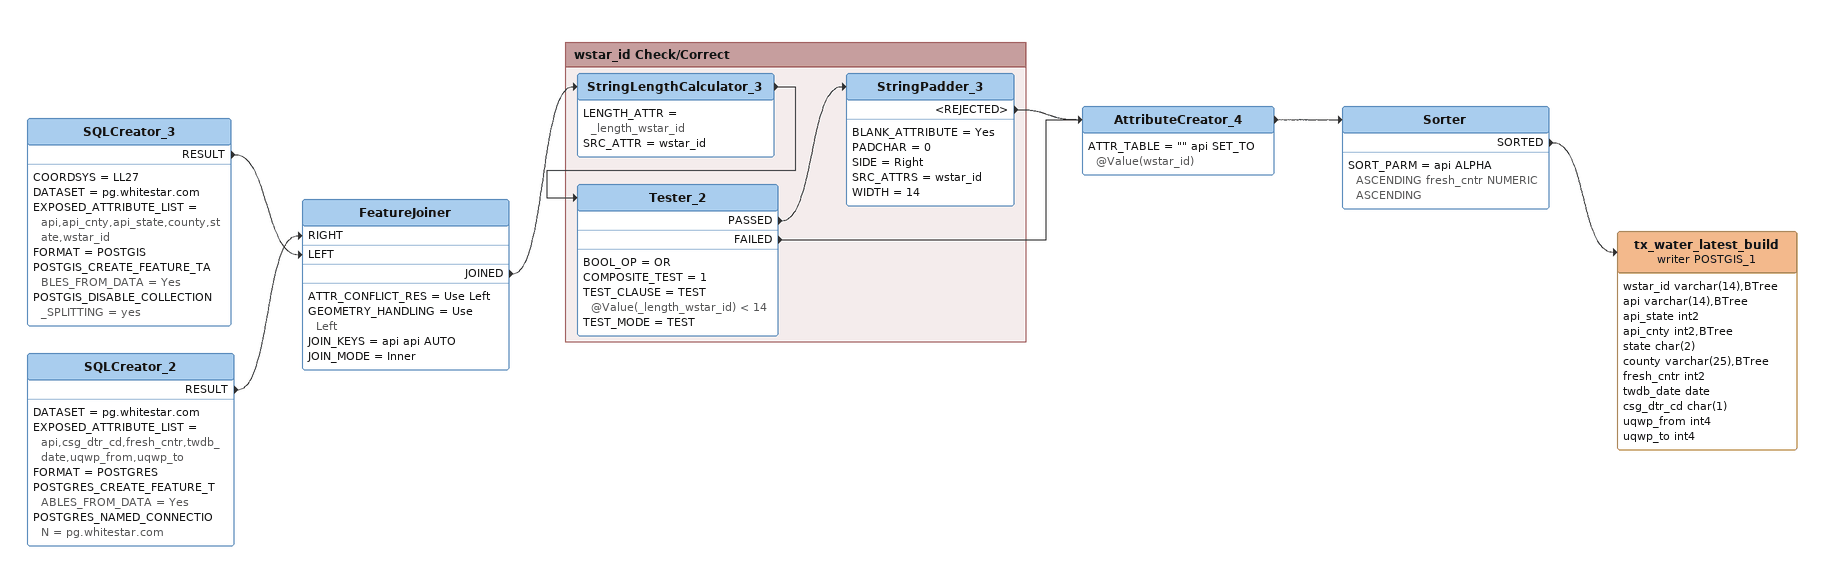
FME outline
SQLCreator_3
    COORDSYS = LL27
    DATASET = pg.whitestar.com
    EXPOSED_ATTRIBUTE_LIST = api,api_cnty,api_state,county,state,wstar_id
    FORMAT = POSTGIS
    POSTGIS_CREATE_FEATURE_TABLES_FROM_DATA = Yes
    POSTGIS_DISABLE_COLLECTION_SPLITTING = yes
    RESULT -> FeatureJoiner [LEFT]
SQLCreator_2
    DATASET = pg.whitestar.com
    EXPOSED_ATTRIBUTE_LIST = api,csg_dtr_cd,fresh_cntr,twdb_date,uqwp_from,uqwp_to
    FORMAT = POSTGRES
    POSTGRES_CREATE_FEATURE_TABLES_FROM_DATA = Yes
    POSTGRES_NAMED_CONNECTION = pg.whitestar.com
    RESULT -> FeatureJoiner [RIGHT]
FeatureJoiner
    ATTR_CONFLICT_RES = Use Left
    GEOMETRY_HANDLING = Use Left
    JOIN_KEYS = api api AUTO
    JOIN_MODE = Inner
    JOINED -> StringLengthCalculator_3
AttributeCreator_4
    ATTR_TABLE = "" api SET_TO @Value(wstar_id)
    -> Sorter
Sorter
    SORT_PARM = api ALPHA ASCENDING fresh_cntr NUMERIC ASCENDING
    SORTED -> tx_water_latest_build (writer POSTGIS_1)
tx_water_latest_build (writer POSTGIS_1)
    attributes: wstar_id varchar(14),BTree, api varchar(14),BTree, api_state int2, api_cnty int2,BTree, state char(2), county varchar(25),BTree, fresh_cntr int2, twdb_date date, csg_dtr_cd char(1), uqwp_from int4, uqwp_to int4

Bookmark: wstar_id Check/Correct
StringLengthCalculator_3
    LENGTH_ATTR = _length_wstar_id
    SRC_ATTR = wstar_id
    -> Tester_2
Tester_2
    BOOL_OP = OR
    COMPOSITE_TEST = 1
    TEST_CLAUSE = TEST @Value(_length_wstar_id) < 14
    TEST_MODE = TEST
    PASSED -> StringPadder_3
    FAILED -> AttributeCreator_4
StringPadder_3
    BLANK_ATTRIBUTE = Yes
    PADCHAR = 0
    SIDE = Right
    SRC_ATTRS = wstar_id
    WIDTH = 14
    <REJECTED> -> AttributeCreator_4
